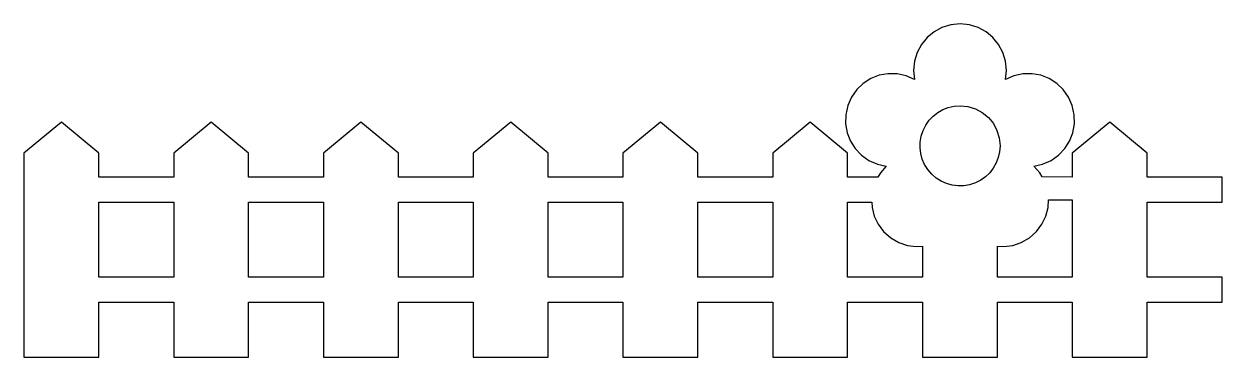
# Model space of a CAD drawing. Header units: millimetres. Extents: x 357 to 597, y 138 to 205.
import ezdxf

# ---------------------------------------------------------------- set-up
doc = ezdxf.new("R2010")
doc.units = ezdxf.units.MM
doc.layers.get('0').update_dxf_attribs({"linetype": 'CONTINUOUS'})

msp = doc.modelspace()

# ---------------------------------------------------------------- linework, layer by layer
for points in [[(537, 138), (552, 138), (552, 149), (567, 149), (567, 138), (582, 138), (582, 149), (597, 149), (597, 154), (582, 154), (582, 169), (597, 169), (597, 174), (582, 174), (582, 178.79), (574.5, 185), (567, 178.79), (567, 174), (560.95, 174.04), (560.48, 174.86), (559.29, 176.2), (561.04, 176.59), (562.76, 177.35), (564.26, 178.4), (565.49, 179.71), (566.45, 181.21), (567.11, 182.87), (567.43, 184.64), (567.41, 186.47), (567.01, 188.31), (566.25, 190.03), (565.2, 191.53), (563.89, 192.76), (562.39, 193.72), (560.73, 194.38), (558.96, 194.7), (557.13, 194.68), (555.29, 194.28), (553.64, 193.56), (553.82, 195.35), (553.63, 197.23), (553.09, 198.97), (552.23, 200.55), (551.09, 201.93), (549.72, 203.06), (548.14, 203.92), (546.39, 204.46), (544.52, 204.65), (544.52, 204.65), (542.64, 204.46), (540.9, 203.92), (539.32, 203.06), (537.94, 201.93), (536.81, 200.55), (535.95, 198.97), (535.41, 197.23), (535.22, 195.35), (535.39, 193.56), (533.74, 194.28), (531.9, 194.68), (530.07, 194.7), (528.31, 194.38), (526.65, 193.72), (525.14, 192.76), (523.84, 191.53), (522.78, 190.03), (522.02, 188.31), (521.62, 186.47), (521.6, 184.64), (521.93, 182.87), (522.58, 181.21), (523.54, 179.71), (524.78, 178.4), (526.27, 177.35), (527.99, 176.59), (529.75, 176.2), (528.56, 174.86), (528.06, 174), (522, 174), (522, 178.79), (514.5, 185), (507, 178.79), (507, 174), (492, 174), (492, 178.79), (484.5, 185), (477, 178.79), (477, 174), (462, 174), (462, 178.79), (454.5, 185), (447, 178.79), (447, 174), (432, 174), (432, 178.79), (424.5, 185), (417, 178.79), (417, 174), (402, 174), (402, 178.79), (394.5, 185), (387, 178.79), (387, 174), (372, 174), (372, 178.79), (364.5, 185), (357, 178.79), (357, 138), (372, 138), (372, 149), (387, 149), (387, 138), (402, 138), (402, 149), (417, 149), (417, 138), (432, 138), (432, 149), (447, 149), (447, 138), (462, 138), (462, 149), (477, 149), (477, 138), (492, 138), (492, 149), (507, 149), (507, 138), (522, 138), (522, 149), (537, 149)], [(540.06, 186.93), (541.08, 187.51), (542.17, 187.93), (543.32, 188.19), (544.52, 188.28), (546.09, 188.13), (547.58, 187.67), (548.96, 186.94), (550.19, 185.94), (551.19, 184.71), (551.92, 183.34), (552.38, 181.84), (552.53, 180.27), (552.44, 179.07), (552.18, 177.92), (551.76, 176.83), (551.18, 175.81), (550.47, 174.89), (549.62, 174.09), (548.66, 173.4), (547.58, 172.86), (546.44, 172.48), (545.28, 172.29), (544.11, 172.26), (542.95, 172.4), (541.83, 172.71), (540.76, 173.18), (539.76, 173.81), (538.85, 174.6), (538.06, 175.51), (537.43, 176.51), (536.96, 177.58), (536.65, 178.7), (536.51, 179.86), (536.54, 181.03), (536.73, 182.19), (537.11, 183.34), (537.65, 184.41), (538.34, 185.37), (539.14, 186.22)], [(387, 154), (372, 154), (372, 169), (387, 169)], [(402, 169), (417, 169), (417, 154), (402, 154)], [(432, 154), (432, 169), (447, 169), (447, 154)], [(477, 169), (477, 154), (462, 154), (462, 169)], [(492, 154), (492, 169), (507, 169), (507, 154)], [(537, 160.17), (537, 154), (522, 154), (522, 169), (526.83, 169), (526.9, 167.94), (527.34, 166.21), (528.12, 164.59), (529.21, 163.12), (530.62, 161.87), (532.24, 160.92), (533.97, 160.33), (535.76, 160.1)], [(562.23, 169.46), (567, 169.46), (567.01, 154), (552, 154), (552, 160.17), (553.28, 160.1), (555.06, 160.33), (556.79, 160.92), (558.42, 161.87), (559.82, 163.12), (560.92, 164.59), (561.69, 166.21), (562.14, 167.94)]]:
    msp.add_lwpolyline(points, close=True)

doc.saveas('drawing.dxf')
